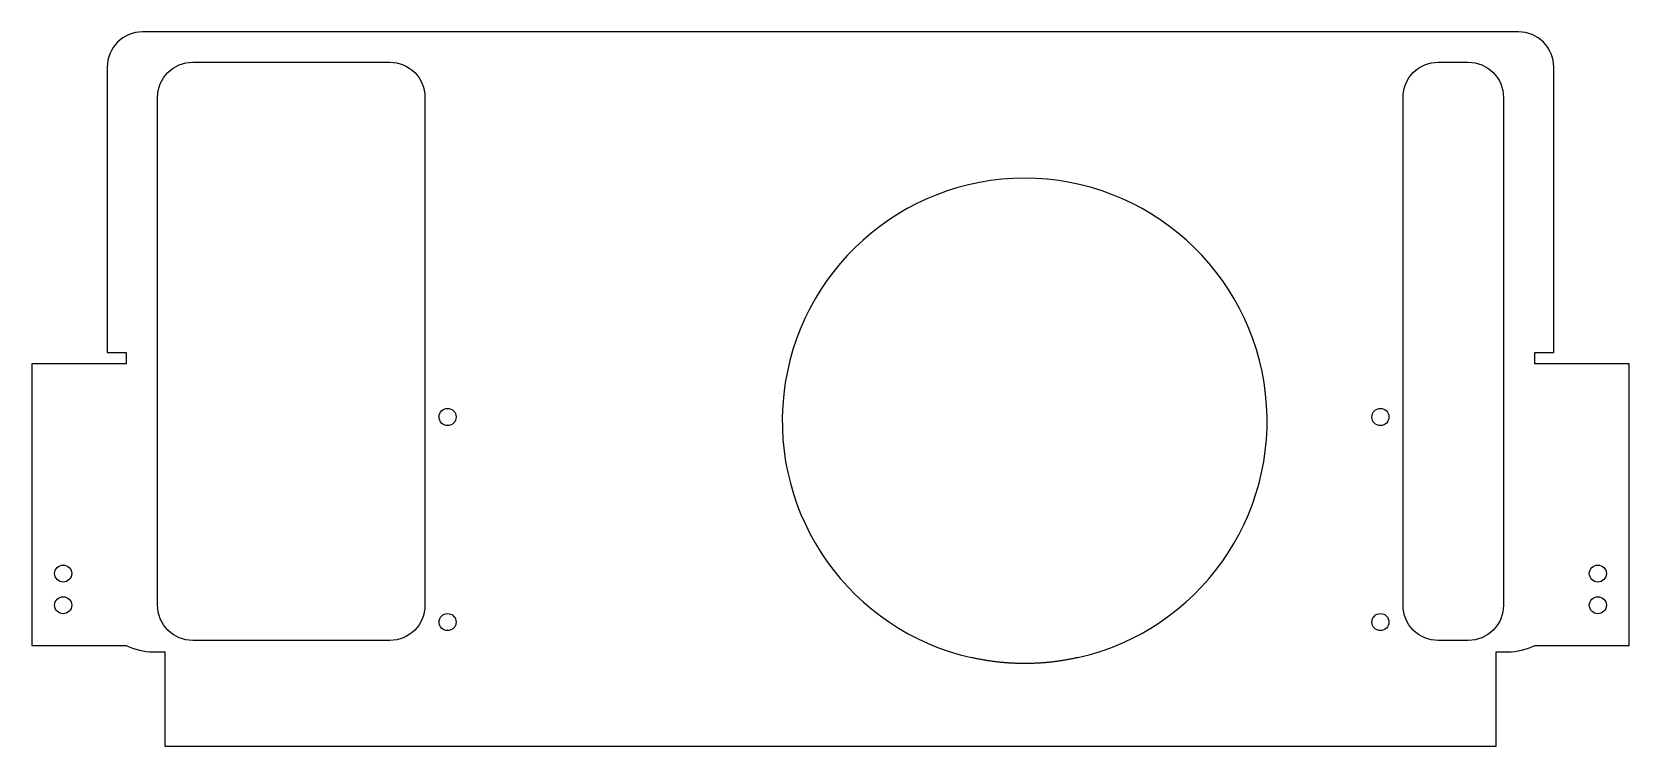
# Model space of a CAD drawing. Header units: millimetres. Extents: x -22 to 296, y -142 to 0.
import ezdxf

# ---------------------------------------------------------------- set-up
doc = ezdxf.new("R2010")
doc.units = ezdxf.units.MM

msp = doc.modelspace()

# ---------------------------------------------------------------- linework, layer by layer
for points in [[(-3.27, -66.01), (-22, -66.01), (-22, -122.01), (-3.27, -122.01, 0.115123), (2.18, -123.28), (4.46, -123.28), (4.46, -142.01), (269.46, -142.01), (269.46, -123.28), (271.75, -123.28, 0.115123), (277.2, -122.01), (295.93, -122.01), (295.93, -66.01), (277.2, -66.01), (277.2, -63.73), (280.93, -63.73), (280.93, -7, 0.414214), (273.93, 0), (0, 0, 0.414214), (-7, -7), (-7, -63.73), (-3.27, -63.73)], [(3, -114.01), (3, -13.01, -0.414214), (10, -6.01), (49.24, -6.01, -0.414214), (56.24, -13.01), (56.24, -114.01, -0.414214), (49.24, -121.01), (10, -121.01, -0.414214)], [(250.93, -114.01), (250.93, -13.01, -0.414214), (257.93, -6.01), (263.93, -6.01, -0.414214), (270.93, -13.01), (270.93, -114.01, -0.414214), (263.93, -121.01), (257.93, -121.01, -0.414214)]]:
    msp.add_lwpolyline(points, format="xyb", close=True)
for centre in [(60.74, -76.57), (246.43, -76.57), (-15.79, -107.71), (289.72, -107.71), (-15.79, -114.01), (289.72, -114.01), (60.74, -117.36), (246.43, -117.36)]:
    msp.add_circle(centre, 1.7)
msp.add_arc((175.62, -77.35), 48.26, 282.693, 257.307)
msp.add_open_spline([(186.23, -124.43), (185.98, -124.48), (185.74, -124.53), (185.51, -124.58), (185.27, -124.63), (185.03, -124.68), (184.78, -124.73), (184.54, -124.78), (184.3, -124.82), (184.06, -124.86), (183.82, -124.91), (183.58, -124.95), (183.33, -124.99), (183.09, -125.03), (182.85, -125.06), (182.6, -125.1), (182.36, -125.13), (182.12, -125.17), (181.87, -125.2), (181.63, -125.23), (181.39, -125.26), (181.14, -125.29), (180.9, -125.32), (180.65, -125.34), (180.41, -125.37), (180.16, -125.39), (179.92, -125.42), (179.67, -125.44), (179.43, -125.46), (179.18, -125.48), (178.94, -125.49), (178.69, -125.51), (178.45, -125.52), (178.2, -125.54), (177.96, -125.55), (177.71, -125.56), (177.46, -125.57), (177.22, -125.58), (176.98, -125.59), (176.73, -125.59), (176.48, -125.6), (176.24, -125.6), (175.99, -125.61), (175.75, -125.61), (175.5, -125.61), (175.25, -125.61), (175.01, -125.6), (174.76, -125.6), (174.52, -125.59), (174.27, -125.59), (174.02, -125.58), (173.78, -125.57), (173.53, -125.56), (173.29, -125.55), (173.04, -125.54), (172.8, -125.52), (172.55, -125.51), (172.31, -125.49), (172.06, -125.48), (171.82, -125.46), (171.57, -125.44), (171.33, -125.42), (171.08, -125.39), (170.84, -125.37), (170.59, -125.34), (170.35, -125.32), (170.1, -125.29), (169.86, -125.26), (169.62, -125.23), (169.37, -125.2), (169.13, -125.17), (168.88, -125.14), (168.64, -125.1), (168.4, -125.06), (168.16, -125.03), (167.91, -124.99), (167.67, -124.95), (167.43, -124.91), (167.19, -124.86), (166.94, -124.82), (166.7, -124.78), (166.46, -124.73), (166.22, -124.68), (165.98, -124.63), (165.74, -124.58), (165.5, -124.53), (165.26, -124.48), (165.02, -124.43)], degree=3, knots=[0, 0, 0, 0, 0.076436, 0.076436, 0.076436, 0.153556, 0.153556, 0.153556, 0.229328, 0.229328, 0.229328, 0.303366, 0.303366, 0.303366, 0.375789, 0.375789, 0.375789, 0.446694, 0.446694, 0.446694, 0.516166, 0.516166, 0.516166, 0.584284, 0.584284, 0.584284, 0.651117, 0.651117, 0.651117, 0.716726, 0.716726, 0.716726, 0.781169, 0.781169, 0.781169, 0.844495, 0.844495, 0.844495, 0.90675, 0.90675, 0.90675, 0.967975, 0.967975, 0.967975, 1.028208, 1.028208, 1.028208, 1.087504, 1.087504, 1.087504, 1.146621, 1.146621, 1.146621, 1.205905, 1.205905, 1.205905, 1.265332, 1.265332, 1.265332, 1.324877, 1.324877, 1.324877, 1.384517, 1.384517, 1.384517, 1.444226, 1.444226, 1.444226, 1.503994, 1.503994, 1.503994, 1.563957, 1.563957, 1.563957, 1.624102, 1.624102, 1.624102, 1.684361, 1.684361, 1.684361, 1.744689, 1.744689, 1.744689, 1.804762, 1.804762, 1.804762, 1.864159, 1.864159, 1.864159, 1.864159])

doc.saveas('drawing.dxf')
